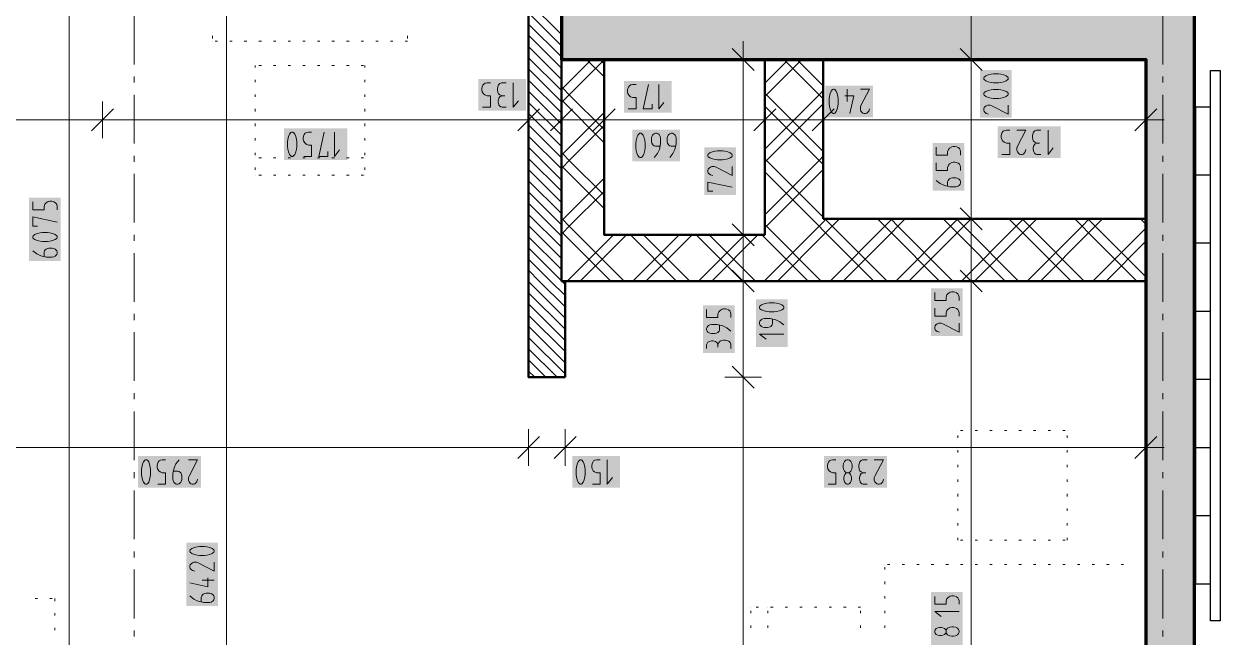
# Model space of a CAD drawing. Header units: millimetres. Extents: x 0 to 594, y 0 to 420.
# Drawn here: x 78.7 to 129.1, y 145.8 to 171.6 of the extents above; entities that cross this region are included whole.
import ezdxf

# ---------------------------------------------------------------- set-up
doc = ezdxf.new("R2010")
doc.units = ezdxf.units.MM
doc.header["$LTSCALE"] = 8
for name, color, linetype in [('PDF_Koty delkove', 7, 'Continuous'), ('PDF_Nabytek', 7, 'Continuous'), ('PDF_Obecne 0.25', 7, 'Continuous'), ('PDF_Osy hlavni', 7, 'Continuous'), ('PDF_Pricky sadrokarton', 7, 'Continuous'), ('PDF_Schody 2D', 7, 'Continuous'), ('PDF_Steny akusticke', 7, 'Continuous'), ('PDF_Steny obvodove nosne', 7, 'Continuous')]:
    doc.layers.add(name, color=color, linetype=linetype)

msp = doc.modelspace()

# ---------------------------------------------------------------- linework, layer by layer
at = {"layer": 'PDF_Koty delkove', "lineweight": 18}
for points in [[(87.275, 139.093), (87.275, 149.435), (87.275, 181.374), (87.275, 182.86), (87.275, 194.494), (87.275, 195.621), (87.275, 217.197), (87.275, 218.684), (87.275, 263.219), (87.275, 265.833), (87.275, 267.217), (87.275, 336.455), (87.275, 340.35)], [(80.658, 131.867), (80.658, 194.135), (80.658, 195.621), (80.658, 210.535), (80.658, 212.021), (80.658, 263.219), (80.658, 267.114)], [(118.628, 131.969), (118.628, 149.753), (118.628, 151.916), (118.628, 154.553), (118.628, 155.806), (118.628, 158.065), (118.628, 159.31), (118.628, 160.823), (118.628, 163.437), (118.628, 170.15), (118.628, 172.2), (118.628, 172.508), (118.628, 174.353), (118.628, 191.265), (118.628, 193.11), (118.628, 193.418), (118.628, 195.468), (118.628, 195.621), (118.628, 210.535)], [(109.028, 170.15), (109.028, 170.919)], [(109.489, 169.689), (108.566, 170.612)], [(119.089, 169.689), (118.167, 170.612)], [(109.796, 170.15), (109.028, 170.15), (108.259, 170.15)], [(109.028, 115.57), (109.028, 136.72), (109.028, 156.774), (109.028, 160.823), (109.028, 162.77), (109.028, 170.15)], [(119.397, 170.15), (118.628, 170.15), (117.859, 170.15)], [(98.058, 168.141), (98.387, 168.141), (98.387, 168.619), (98.25, 168.619), (98.155, 168.654), (98.099, 168.705), (98.045, 168.79), (98.031, 168.858), (98.031, 168.926), (98.045, 168.995), (98.072, 169.063), (98.113, 169.114), (98.168, 169.149), (98.25, 169.166), (98.387, 169.166)], [(99.044, 169.166), (98.853, 169.166), (98.784, 169.131), (98.729, 169.08), (98.702, 168.995), (98.688, 168.926), (98.688, 168.858), (98.702, 168.773), (98.729, 168.705), (98.784, 168.654), (98.88, 168.619)], [(99.345, 169.166), (99.345, 168.141), (99.564, 168.414)], [(104.19, 168.066), (104.518, 168.066), (104.518, 168.544), (104.381, 168.544), (104.286, 168.578), (104.231, 168.63), (104.177, 168.715), (104.163, 168.782), (104.163, 168.851), (104.177, 168.92), (104.204, 168.987), (104.245, 169.039), (104.299, 169.074)], [(104.299, 169.074), (104.381, 169.091), (104.518, 169.091)], [(105.203, 168.27), (105.203, 168.066), (104.82, 168.066), (105.038, 169.091)], [(105.477, 169.091), (105.477, 168.066), (105.695, 168.339)], [(112.948, 167.958), (112.989, 168.06), (113.017, 168.18), (113.031, 168.282), (113.031, 168.487), (113.017, 168.589), (112.989, 168.709), (112.948, 168.812), (112.893, 168.88), (112.866, 168.898), (112.811, 168.898), (112.783, 168.88), (112.729, 168.812), (112.688, 168.709), (112.661, 168.589), (112.647, 168.487)], [(113.413, 168.898), (113.413, 168.385)], [(113.961, 168.898), (114.345, 168.898), (113.988, 168.214), (113.961, 168.145), (113.961, 168.043), (113.988, 167.975), (114.029, 167.924), (114.07, 167.889), (114.125, 167.873), (114.18, 167.873), (114.235, 167.889), (114.276, 167.924), (114.317, 167.975), (114.345, 168.077)], [(119.773, 168.887), (119.568, 168.887), (119.466, 168.873), (119.346, 168.846), (119.244, 168.805), (119.175, 168.751), (119.159, 168.723), (119.159, 168.669)], [(119.159, 168.669), (119.175, 168.641), (119.244, 168.587), (119.346, 168.546), (119.466, 168.518), (119.568, 168.504), (119.773, 168.504), (119.875, 168.518), (119.995, 168.546), (120.098, 168.587), (120.166, 168.641), (120.184, 168.669), (120.184, 168.723), (120.166, 168.751), (120.098, 168.805), (119.995, 168.846), (119.875, 168.873), (119.773, 168.887)], [(82.059, 168.375), (82.059, 167.606), (82.059, 166.838)], [(99.044, 168.141), (98.88, 168.141), (98.825, 168.158), (98.771, 168.193), (98.743, 168.244), (98.715, 168.345), (98.715, 168.414), (98.743, 168.516), (98.798, 168.585), (98.88, 168.619), (98.989, 168.619)], [(99.996, 168.375), (99.996, 167.606), (99.996, 166.838)], [(101.38, 168.375), (101.38, 167.606), (101.38, 166.838)], [(103.173, 168.375), (103.173, 167.606), (103.173, 166.838)], [(109.938, 168.375), (109.938, 167.606), (109.938, 166.838)], [(112.398, 168.375), (112.398, 167.606), (112.398, 166.838)], [(112.647, 168.487), (112.647, 168.282), (112.661, 168.18), (112.688, 168.06), (112.729, 167.958), (112.783, 167.889), (112.811, 167.873), (112.866, 167.873), (112.893, 167.889), (112.948, 167.958)], [(113.304, 168.624), (113.688, 168.624), (113.523, 167.873)], [(120.184, 168.23), (120.184, 167.847), (119.5, 168.203), (119.431, 168.23), (119.329, 168.23), (119.261, 168.203), (119.21, 168.162), (119.175, 168.121), (119.159, 168.066), (119.159, 168.012), (119.175, 167.957), (119.21, 167.916), (119.261, 167.874), (119.363, 167.847)], [(125.979, 168.375), (125.979, 167.606), (125.979, 166.838)], [(82.52, 168.068), (81.597, 167.145)], [(100.457, 168.068), (99.535, 167.145)], [(101.841, 168.068), (100.918, 167.145)], [(103.635, 168.068), (102.712, 167.145)], [(110.4, 168.068), (109.477, 167.145)], [(112.86, 168.068), (111.937, 167.145)], [(126.441, 168.068), (125.518, 167.145)], [(109.938, 167.606), (103.173, 167.606), (101.38, 167.606), (99.996, 167.606), (82.059, 167.606), (69.759, 167.606)], [(125.979, 167.606), (122.541, 167.606), (121.022, 167.606), (119.521, 167.606), (118.477, 167.606), (112.398, 167.606), (109.938, 167.606)], [(125.979, 167.606), (126.748, 167.606)], [(90.507, 166.785), (90.507, 166.854), (90.521, 166.923), (90.548, 166.99), (90.589, 167.042), (90.643, 167.076), (90.725, 167.094), (90.862, 167.094)], [(90.534, 166.069), (90.862, 166.069), (90.862, 166.547), (90.725, 166.547), (90.63, 166.581), (90.575, 166.633), (90.521, 166.718), (90.507, 166.785)], [(91.547, 166.273), (91.547, 166.069), (91.164, 166.069), (91.382, 167.094)], [(91.821, 167.094), (91.821, 166.069), (92.039, 166.342)], [(105.526, 166.493), (105.335, 166.493), (105.279, 166.511), (105.238, 166.545), (105.211, 166.58), (105.184, 166.63), (105.17, 166.698), (105.17, 166.835), (105.184, 166.903), (105.211, 166.955), (105.238, 166.989), (105.279, 167.023), (105.335, 167.041), (105.389, 167.041)], [(105.389, 167.041), (105.444, 167.023), (105.485, 166.989), (105.512, 166.955), (105.54, 166.903), (105.554, 166.835), (105.554, 166.596), (105.499, 166.357), (105.417, 166.186), (105.279, 166.016)], [(106.183, 166.493), (105.992, 166.493), (105.937, 166.511), (105.895, 166.545), (105.868, 166.58), (105.841, 166.63), (105.827, 166.698), (105.827, 166.835), (105.841, 166.903), (105.868, 166.955), (105.895, 166.989), (105.937, 167.023), (105.992, 167.041), (106.046, 167.041), (106.101, 167.023), (106.142, 166.989), (106.169, 166.955), (106.197, 166.903), (106.211, 166.835), (106.211, 166.596), (106.156, 166.357), (106.074, 166.186), (105.937, 166.016)], [(119.92, 166.152), (120.248, 166.152), (120.248, 166.629), (120.111, 166.629), (120.016, 166.664), (119.961, 166.716), (119.906, 166.801), (119.892, 166.868), (119.892, 166.937), (119.906, 167.006), (119.934, 167.073), (119.975, 167.124), (120.029, 167.159), (120.111, 167.177), (120.248, 167.177)], [(120.55, 167.177), (120.933, 167.177), (120.577, 166.493), (120.55, 166.424), (120.55, 166.322), (120.577, 166.254), (120.618, 166.203), (120.659, 166.168), (120.714, 166.152), (120.768, 166.152), (120.823, 166.168), (120.864, 166.203), (120.905, 166.254), (120.933, 166.356)], [(121.562, 167.177), (121.371, 167.177), (121.303, 167.142), (121.248, 167.091), (121.221, 167.006), (121.207, 166.937), (121.207, 166.868), (121.221, 166.783), (121.248, 166.716), (121.303, 166.664), (121.398, 166.629)], [(121.864, 167.177), (121.864, 166.152), (122.082, 166.424)], [(107.952, 166.301), (107.851, 166.287), (107.731, 166.26), (107.628, 166.219), (107.56, 166.165), (107.543, 166.137), (107.543, 166.083), (107.56, 166.055), (107.628, 166.001), (107.731, 165.96), (107.851, 165.932), (107.952, 165.918), (108.157, 165.918), (108.26, 165.932), (108.38, 165.96), (108.482, 166.001), (108.551, 166.055), (108.568, 166.083), (108.568, 166.137), (108.551, 166.165), (108.482, 166.219), (108.38, 166.26), (108.26, 166.287), (108.157, 166.301)], [(108.157, 166.301), (107.952, 166.301)], [(117.157, 166.455), (117.157, 166.126), (117.634, 166.126), (117.634, 166.263), (117.669, 166.359), (117.721, 166.414), (117.806, 166.468), (117.873, 166.482), (117.942, 166.482), (118.011, 166.468), (118.078, 166.441), (118.13, 166.4), (118.164, 166.346), (118.182, 166.263), (118.182, 166.126)], [(121.562, 166.152), (121.398, 166.152), (121.343, 166.168), (121.289, 166.203), (121.261, 166.254), (121.234, 166.356), (121.234, 166.424), (121.261, 166.527), (121.316, 166.596), (121.398, 166.629), (121.507, 166.629)], [(117.157, 165.798), (117.157, 165.469), (117.634, 165.469), (117.634, 165.606), (117.669, 165.702), (117.721, 165.757), (117.806, 165.811), (117.873, 165.825), (117.942, 165.825), (118.011, 165.811), (118.078, 165.784), (118.13, 165.743), (118.164, 165.689), (118.182, 165.606), (118.182, 165.469)], [(108.568, 165.644), (108.568, 165.261), (107.885, 165.617), (107.816, 165.644), (107.713, 165.644), (107.646, 165.617), (107.594, 165.576), (107.56, 165.535), (107.543, 165.48), (107.543, 165.426), (107.56, 165.371), (107.594, 165.33), (107.646, 165.289), (107.747, 165.261)], [(107.747, 164.604), (107.543, 164.604), (107.543, 164.987), (108.568, 164.769)], [(117.498, 164.839), (117.327, 164.921), (117.157, 165.059)], [(117.634, 164.812), (117.634, 165.004), (117.652, 165.059), (117.686, 165.1), (117.721, 165.127), (117.771, 165.154), (117.84, 165.168), (117.976, 165.168), (118.044, 165.154), (118.096, 165.127), (118.13, 165.1), (118.164, 165.059), (118.182, 165.004), (118.182, 164.949), (118.164, 164.894), (118.13, 164.853), (118.096, 164.826), (118.044, 164.798), (117.976, 164.784), (117.737, 164.784), (117.498, 164.839)], [(79.12, 164.151), (79.12, 163.823), (79.598, 163.823), (79.598, 163.96), (79.633, 164.055), (79.684, 164.11), (79.769, 164.165), (79.837, 164.179), (79.905, 164.179), (79.974, 164.165), (80.042, 164.137), (80.093, 164.096), (80.128, 164.042), (80.145, 163.96), (80.145, 163.823)], [(119.089, 162.975), (118.167, 163.898)], [(79.324, 163.138), (79.12, 163.138), (79.12, 163.521), (80.145, 163.303)], [(109.489, 162.309), (108.566, 163.232)], [(119.397, 163.437), (118.628, 163.437), (117.859, 163.437)], [(79.137, 162.728), (79.12, 162.7), (79.12, 162.646), (79.137, 162.618), (79.205, 162.564), (79.308, 162.523), (79.428, 162.495), (79.529, 162.481), (79.734, 162.481), (79.837, 162.495), (79.957, 162.523), (80.059, 162.564), (80.128, 162.618), (80.145, 162.646), (80.145, 162.7), (80.128, 162.728), (80.059, 162.782), (79.957, 162.823), (79.837, 162.85), (79.734, 162.864)], [(79.734, 162.864), (79.529, 162.864), (79.428, 162.85), (79.308, 162.823), (79.205, 162.782), (79.137, 162.728)], [(109.796, 162.77), (109.028, 162.77), (108.259, 162.77)], [(79.598, 161.852), (79.598, 162.043), (79.615, 162.098), (79.649, 162.139), (79.684, 162.166), (79.734, 162.193), (79.803, 162.207), (79.939, 162.207), (80.008, 162.193), (80.059, 162.166), (80.093, 162.139), (80.128, 162.098), (80.145, 162.043), (80.145, 161.989), (80.128, 161.934), (80.093, 161.893), (80.059, 161.866), (80.008, 161.838), (79.939, 161.824), (79.7, 161.824), (79.462, 161.879), (79.29, 161.961), (79.12, 162.098)], [(109.489, 160.362), (108.566, 161.284)], [(119.089, 160.362), (118.167, 161.284)], [(109.796, 160.823), (109.028, 160.823), (108.259, 160.823)], [(119.397, 160.823), (118.628, 160.823), (117.859, 160.823)], [(117.091, 160.335), (117.091, 160.006), (117.568, 160.006), (117.568, 160.143), (117.603, 160.239), (117.654, 160.294), (117.739, 160.348), (117.807, 160.362), (117.876, 160.362), (117.944, 160.348), (118.012, 160.321), (118.063, 160.28), (118.098, 160.226), (118.116, 160.143), (118.116, 160.006)], [(107.49, 159.62), (107.49, 159.292), (107.968, 159.292), (107.968, 159.429), (108.003, 159.524), (108.054, 159.579), (108.139, 159.634), (108.207, 159.648), (108.275, 159.648), (108.344, 159.634), (108.412, 159.606), (108.463, 159.565), (108.498, 159.511), (108.515, 159.429), (108.515, 159.292)], [(117.091, 159.678), (117.091, 159.349), (117.568, 159.349), (117.568, 159.486), (117.603, 159.582), (117.654, 159.637), (117.739, 159.691), (117.807, 159.705), (117.876, 159.705), (117.944, 159.691), (118.012, 159.664), (118.063, 159.623), (118.098, 159.569), (118.116, 159.486), (118.116, 159.349)], [(110.743, 158.973), (110.572, 159.11), (110.401, 159.192), (110.162, 159.247), (109.922, 159.247), (109.854, 159.233), (109.803, 159.206), (109.769, 159.178), (109.734, 159.137), (109.718, 159.082), (109.718, 159.028), (109.734, 158.973), (109.769, 158.932)], [(109.769, 158.932), (109.803, 158.905), (109.854, 158.877), (109.922, 158.863), (110.059, 158.863), (110.127, 158.877), (110.196, 158.905), (110.247, 158.973), (110.264, 159.028), (110.264, 159.22)], [(108.515, 158.717), (108.344, 158.854), (108.173, 158.936), (107.934, 158.99), (107.694, 158.99), (107.626, 158.977), (107.575, 158.949), (107.541, 158.922), (107.506, 158.881), (107.49, 158.826), (107.49, 158.772), (107.506, 158.717), (107.541, 158.676), (107.575, 158.649), (107.626, 158.621), (107.694, 158.607), (107.831, 158.607), (107.899, 158.621), (107.968, 158.649), (108.019, 158.717), (108.036, 158.772), (108.036, 158.963)], [(118.116, 159.048), (118.116, 158.664), (117.432, 159.021), (117.363, 159.048), (117.261, 159.048), (117.193, 159.021), (117.142, 158.98), (117.107, 158.939), (117.091, 158.884), (117.091, 158.829), (117.107, 158.774), (117.142, 158.733)], [(117.142, 158.733), (117.193, 158.692), (117.295, 158.664)], [(107.49, 157.978), (107.49, 158.142), (107.506, 158.197), (107.541, 158.251), (107.593, 158.279), (107.694, 158.306), (107.763, 158.306), (107.865, 158.279), (107.934, 158.224), (107.968, 158.142), (107.968, 158.033)], [(108.515, 157.978), (108.515, 158.169), (108.48, 158.237), (108.429, 158.292), (108.344, 158.319), (108.275, 158.333), (108.207, 158.333), (108.121, 158.319), (108.054, 158.292), (108.003, 158.237), (107.968, 158.142)], [(110.743, 158.59), (109.718, 158.59), (109.991, 158.371)], [(109.489, 156.313), (108.566, 157.235)], [(109.796, 156.774), (109.028, 156.774), (108.259, 156.774)], [(100.457, 154.273), (99.535, 153.35)], [(99.996, 154.58), (99.996, 153.811), (99.996, 153.043)], [(101.995, 154.273), (101.072, 153.35)], [(101.533, 154.58), (101.533, 153.811), (101.533, 153.043)], [(126.441, 154.273), (125.518, 153.35)], [(125.979, 154.58), (125.979, 153.811), (125.979, 153.043)], [(68.99, 153.811), (69.759, 153.811), (99.996, 153.811), (101.533, 153.811), (115.214, 153.811), (125.979, 153.811), (126.748, 153.811)], [(84.083, 152.683), (84.083, 152.888), (84.069, 152.99), (84.042, 153.11), (84, 153.213), (83.946, 153.281), (83.918, 153.299), (83.864, 153.299), (83.836, 153.281), (83.782, 153.213), (83.741, 153.11), (83.714, 152.99), (83.7, 152.888)], [(84.384, 152.274), (84.712, 152.274), (84.712, 152.752), (84.575, 152.752), (84.48, 152.786), (84.425, 152.838), (84.371, 152.923), (84.357, 152.99), (84.357, 153.059), (84.371, 153.128), (84.398, 153.195), (84.439, 153.247), (84.493, 153.281), (84.575, 153.299), (84.712, 153.299)], [(85.287, 153.299), (85.15, 153.128), (85.068, 152.957), (85.014, 152.718), (85.014, 152.478), (85.028, 152.41), (85.055, 152.359), (85.082, 152.325), (85.123, 152.29), (85.178, 152.274), (85.232, 152.274), (85.287, 152.29), (85.329, 152.325), (85.356, 152.359), (85.384, 152.41), (85.397, 152.478), (85.397, 152.615), (85.384, 152.683), (85.356, 152.752), (85.287, 152.803), (85.232, 152.82), (85.041, 152.82)], [(85.671, 153.299), (86.055, 153.299), (85.698, 152.615), (85.671, 152.547), (85.671, 152.444), (85.698, 152.376), (85.739, 152.325), (85.78, 152.29), (85.835, 152.274), (85.889, 152.274), (85.944, 152.29)], [(102.679, 152.274), (103.007, 152.274), (103.007, 152.752), (102.87, 152.752), (102.775, 152.786), (102.72, 152.838), (102.665, 152.923), (102.651, 152.99), (102.651, 153.059), (102.665, 153.128), (102.693, 153.195), (102.734, 153.247), (102.788, 153.281), (102.87, 153.299), (103.007, 153.299)], [(103.308, 153.299), (103.308, 152.274), (103.527, 152.547)], [(112.606, 152.274), (112.935, 152.274), (112.935, 152.752), (112.797, 152.752), (112.702, 152.786), (112.647, 152.838), (112.593, 152.923), (112.579, 152.99), (112.579, 153.059), (112.593, 153.128), (112.62, 153.195), (112.661, 153.247), (112.715, 153.281), (112.797, 153.299), (112.935, 153.299)], [(113.29, 152.82), (113.345, 152.769), (113.372, 152.752), (113.482, 152.752), (113.509, 152.769), (113.565, 152.82), (113.606, 152.905), (113.62, 152.99), (113.62, 153.059), (113.606, 153.144), (113.565, 153.23), (113.509, 153.281), (113.454, 153.299), (113.4, 153.299), (113.345, 153.281), (113.29, 153.23), (113.25, 153.144), (113.236, 153.059)], [(114.249, 153.299), (114.057, 153.299), (113.989, 153.264), (113.934, 153.213), (113.907, 153.128), (113.893, 153.059), (113.893, 152.99), (113.907, 152.905), (113.934, 152.838), (113.989, 152.786), (114.084, 152.752)], [(114.55, 153.299), (114.934, 153.299), (114.577, 152.615), (114.55, 152.547), (114.55, 152.444), (114.577, 152.376), (114.618, 152.325), (114.659, 152.29), (114.714, 152.274), (114.769, 152.274), (114.824, 152.29), (114.865, 152.325), (114.906, 152.376), (114.934, 152.478)], [(83.7, 152.888), (83.7, 152.683), (83.714, 152.581), (83.741, 152.461), (83.782, 152.359), (83.836, 152.29), (83.864, 152.274), (83.918, 152.274), (83.946, 152.29), (84, 152.359), (84.042, 152.461), (84.069, 152.581), (84.083, 152.683)], [(113.236, 153.059), (113.236, 152.99), (113.25, 152.905), (113.29, 152.82)], [(113.482, 152.752), (113.509, 152.734), (113.551, 152.683), (113.578, 152.615), (113.592, 152.547), (113.592, 152.478), (113.578, 152.41), (113.551, 152.342), (113.496, 152.29), (113.454, 152.274), (113.4, 152.274), (113.359, 152.29), (113.304, 152.342), (113.277, 152.41), (113.263, 152.478), (113.263, 152.547), (113.277, 152.615), (113.304, 152.683), (113.345, 152.734), (113.372, 152.752)], [(114.249, 152.274), (114.084, 152.274), (114.029, 152.29), (113.975, 152.325), (113.947, 152.376), (113.92, 152.478), (113.92, 152.547), (113.947, 152.649), (114.002, 152.718), (114.084, 152.752), (114.194, 152.752)], [(85.944, 152.29), (85.986, 152.325), (86.027, 152.376), (86.055, 152.478)], [(86.762, 148.609), (86.079, 148.965), (86.01, 148.992), (85.907, 148.992), (85.84, 148.965), (85.788, 148.924), (85.754, 148.883), (85.737, 148.828), (85.737, 148.774), (85.754, 148.719), (85.788, 148.678), (85.84, 148.637), (85.941, 148.609)], [(86.762, 148.992), (86.762, 148.609)], [(86.489, 148.335), (86.489, 147.952), (85.737, 148.117)], [(86.762, 148.226), (86.25, 148.226)], [(86.215, 147.322), (86.215, 147.514), (86.232, 147.569), (86.266, 147.61), (86.301, 147.637), (86.351, 147.664), (86.42, 147.678), (86.556, 147.678), (86.625, 147.664), (86.676, 147.637), (86.71, 147.61), (86.745, 147.569), (86.762, 147.514), (86.762, 147.46), (86.745, 147.405), (86.71, 147.364), (86.676, 147.336), (86.625, 147.309), (86.556, 147.295), (86.317, 147.295), (86.079, 147.35), (85.907, 147.432), (85.737, 147.569)], [(117.091, 147.547), (117.091, 147.218), (117.568, 147.218), (117.568, 147.355), (117.603, 147.45), (117.654, 147.505), (117.739, 147.56), (117.807, 147.574), (117.876, 147.574), (117.944, 147.56), (118.012, 147.533), (118.063, 147.492), (118.098, 147.437), (118.116, 147.355), (118.116, 147.218)], [(118.116, 146.917), (117.091, 146.917), (117.363, 146.698)], [(117.568, 146.013), (117.551, 145.986), (117.5, 145.945), (117.432, 145.918), (117.363, 145.904), (117.295, 145.904), (117.227, 145.918), (117.158, 145.945), (117.107, 146), (117.091, 146.041), (117.091, 146.095), (117.107, 146.136), (117.158, 146.191), (117.227, 146.218), (117.295, 146.232), (117.363, 146.232), (117.432, 146.218), (117.5, 146.191), (117.551, 146.15), (117.568, 146.123)], [(117.876, 146.26), (117.807, 146.26), (117.722, 146.246), (117.637, 146.205), (117.586, 146.15), (117.568, 146.123), (117.568, 146.013), (117.586, 145.986), (117.637, 145.931), (117.722, 145.89), (117.807, 145.876), (117.876, 145.876), (117.961, 145.89), (118.047, 145.931), (118.098, 145.986), (118.116, 146.041), (118.116, 146.095)], [(118.116, 146.095), (118.098, 146.15), (118.047, 146.205), (117.961, 146.246), (117.876, 146.26)]]:
    msp.add_lwpolyline(points, dxfattribs=at)
for points in [[(119.773, 169.544), (119.568, 169.544), (119.466, 169.53), (119.346, 169.503), (119.244, 169.462), (119.175, 169.408), (119.159, 169.38), (119.159, 169.326), (119.175, 169.298), (119.244, 169.244), (119.346, 169.203), (119.466, 169.175), (119.568, 169.161), (119.773, 169.161), (119.875, 169.175), (119.995, 169.203), (120.098, 169.244), (120.166, 169.298), (120.184, 169.326), (120.184, 169.38), (120.166, 169.408), (120.098, 169.462), (119.995, 169.503), (119.875, 169.53)], [(89.85, 166.683), (89.85, 166.478), (89.864, 166.376), (89.891, 166.256), (89.932, 166.154), (89.986, 166.085), (90.014, 166.069), (90.068, 166.069), (90.096, 166.085), (90.15, 166.154), (90.191, 166.256), (90.219, 166.376), (90.233, 166.478), (90.233, 166.683), (90.219, 166.785), (90.191, 166.905), (90.15, 167.008), (90.096, 167.076), (90.068, 167.094), (90.014, 167.094), (89.986, 167.076), (89.932, 167.008), (89.891, 166.905), (89.864, 166.785)], [(104.513, 166.63), (104.513, 166.425), (104.527, 166.323), (104.554, 166.203), (104.595, 166.101), (104.65, 166.032), (104.677, 166.016), (104.732, 166.016), (104.76, 166.032), (104.814, 166.101), (104.855, 166.203), (104.883, 166.323), (104.897, 166.425), (104.897, 166.63), (104.883, 166.732), (104.855, 166.852), (104.814, 166.955), (104.76, 167.023), (104.732, 167.041), (104.677, 167.041), (104.65, 167.023), (104.595, 166.955), (104.554, 166.852), (104.527, 166.732)], [(110.332, 159.904), (110.127, 159.904), (110.025, 159.89), (109.906, 159.863), (109.803, 159.822), (109.734, 159.767), (109.718, 159.739), (109.718, 159.685), (109.734, 159.657), (109.803, 159.603), (109.906, 159.562), (110.025, 159.534), (110.127, 159.52), (110.332, 159.52), (110.434, 159.534), (110.554, 159.562), (110.657, 159.603), (110.726, 159.657), (110.743, 159.685), (110.743, 159.739), (110.726, 159.767), (110.657, 159.822), (110.554, 159.863), (110.434, 159.89)], [(101.994, 152.888), (101.994, 152.683), (102.008, 152.581), (102.035, 152.461), (102.076, 152.359), (102.131, 152.29), (102.159, 152.274), (102.213, 152.274), (102.241, 152.29), (102.295, 152.359), (102.336, 152.461), (102.364, 152.581), (102.378, 152.683), (102.378, 152.888), (102.364, 152.99), (102.336, 153.11), (102.295, 153.213), (102.241, 153.281), (102.213, 153.299), (102.159, 153.299), (102.131, 153.281), (102.076, 153.213), (102.035, 153.11), (102.008, 152.99)], [(86.351, 149.649), (86.146, 149.649), (86.045, 149.635), (85.925, 149.608), (85.822, 149.567), (85.754, 149.513), (85.737, 149.485), (85.737, 149.431), (85.754, 149.403), (85.822, 149.349), (85.925, 149.308), (86.045, 149.28), (86.146, 149.266), (86.351, 149.266), (86.454, 149.28), (86.574, 149.308), (86.676, 149.349), (86.745, 149.403), (86.762, 149.431), (86.762, 149.485), (86.745, 149.513), (86.676, 149.567), (86.574, 149.608), (86.454, 149.635)]]:
    msp.add_lwpolyline(points, close=True, dxfattribs=at)
at = {"layer": 'PDF_Koty delkove', "color": 7, "lineweight": 18, "true_color": 0xffffff, "transparency": 33554559}
for points in [[(99.883, 169.32), (97.878, 169.32), (99.883, 167.988), (97.878, 167.988)], [(106.014, 169.245), (104.009, 169.245), (106.014, 167.912), (104.009, 167.912)], [(120.338, 167.693), (120.338, 169.698), (119.005, 167.693), (119.005, 169.698)], [(114.498, 169.051), (112.494, 169.051), (114.498, 167.719), (112.494, 167.719)], [(92.358, 167.248), (89.696, 167.248), (92.358, 165.915), (89.696, 165.915)], [(106.365, 167.195), (104.36, 167.195), (106.365, 165.862), (104.36, 165.862)], [(122.401, 167.33), (119.739, 167.33), (122.401, 165.998), (119.739, 165.998)], [(108.722, 164.45), (108.722, 166.455), (107.389, 164.45), (107.389, 166.455)], [(118.336, 164.631), (118.336, 166.635), (117.003, 164.631), (117.003, 166.635)], [(80.299, 161.67), (80.299, 164.332), (78.966, 161.67), (78.966, 164.332)], [(118.269, 158.511), (118.269, 160.515), (116.937, 158.511), (116.937, 160.515)], [(108.669, 157.796), (108.669, 159.801), (107.336, 157.796), (107.336, 159.801)], [(110.897, 158.052), (110.897, 160.057), (109.564, 158.052), (109.564, 160.057)], [(86.208, 153.453), (83.546, 153.453), (86.208, 152.12), (83.546, 152.12)], [(103.846, 153.453), (101.841, 153.453), (103.846, 152.12), (101.841, 152.12)], [(115.087, 153.453), (112.425, 153.453), (115.087, 152.12), (112.425, 152.12)], [(86.916, 147.141), (86.916, 149.803), (85.583, 147.141), (85.583, 149.803)], [(118.269, 145.065), (118.269, 147.727), (116.937, 145.065), (116.937, 147.727)]]:
    msp.add_solid(points, dxfattribs=at)
at = {"layer": 'PDF_Nabytek', "lineweight": 13}
for points in [[(86.692, 171.139), (86.692, 171.036)], [(86.692, 170.923), (86.692, 170.923)], [(86.692, 170.923), (86.692, 170.923)], [(86.899, 170.923), (86.797, 170.923)], [(87.514, 170.923), (87.412, 170.923)], [(88.129, 170.923), (88.027, 170.923)], [(88.744, 170.923), (88.642, 170.923)], [(89.359, 170.923), (89.257, 170.923)], [(89.974, 170.923), (89.872, 170.923)], [(90.589, 170.923), (90.487, 170.923)], [(91.204, 170.923), (91.102, 170.923)], [(91.819, 170.923), (91.717, 170.923)], [(92.434, 170.923), (92.332, 170.923)], [(93.049, 170.923), (92.947, 170.923)], [(93.664, 170.923), (93.562, 170.923)], [(94.279, 170.923), (94.177, 170.923)], [(94.892, 170.923), (94.792, 170.923)], [(94.892, 171.139), (94.892, 171.036)], [(94.892, 170.923), (94.892, 170.923)], [(88.486, 169.898), (88.486, 169.806)], [(88.486, 169.898), (88.486, 169.898)], [(88.744, 169.898), (88.642, 169.898)], [(89.359, 169.898), (89.257, 169.898)], [(89.974, 169.898), (89.872, 169.898)], [(90.589, 169.898), (90.487, 169.898)], [(91.204, 169.898), (91.102, 169.898)], [(91.819, 169.898), (91.717, 169.898)], [(92.434, 169.898), (92.332, 169.898)], [(93.049, 169.898), (92.947, 169.898)], [(93.098, 169.898), (93.098, 169.806)], [(93.098, 169.898), (93.098, 169.898)], [(93.098, 169.898), (93.098, 169.898)], [(88.486, 169.294), (88.486, 169.191)], [(93.098, 169.294), (93.098, 169.191)], [(88.486, 168.679), (88.486, 168.576)], [(93.098, 168.679), (93.098, 168.576)], [(88.486, 168.064), (88.486, 167.961)], [(93.098, 168.064), (93.098, 167.961)], [(88.486, 167.449), (88.486, 167.346)], [(93.098, 167.449), (93.098, 167.346)], [(88.486, 166.834), (88.486, 166.731)], [(93.098, 166.834), (93.098, 166.731)], [(88.486, 166.219), (88.486, 166.116)], [(93.098, 166.219), (93.098, 166.116)], [(88.486, 166.003), (88.486, 166.003)], [(88.744, 166.003), (88.642, 166.003)], [(89.359, 166.003), (89.257, 166.003)], [(89.974, 166.003), (89.872, 166.003)], [(90.589, 166.003), (90.487, 166.003)], [(91.204, 166.003), (91.102, 166.003)], [(91.819, 166.003), (91.717, 166.003)], [(92.434, 166.003), (92.332, 166.003)], [(93.049, 166.003), (92.947, 166.003)], [(93.098, 166.003), (93.098, 166.003)], [(88.486, 165.604), (88.486, 165.501)], [(88.486, 165.285), (88.486, 165.285)], [(88.486, 165.285), (88.486, 165.285)], [(88.744, 165.285), (88.642, 165.285)], [(89.359, 165.285), (89.257, 165.285)], [(89.974, 165.285), (89.872, 165.285)], [(90.589, 165.285), (90.487, 165.285)], [(91.204, 165.285), (91.102, 165.285)], [(91.819, 165.285), (91.717, 165.285)], [(92.434, 165.285), (92.332, 165.285)], [(93.049, 165.285), (92.947, 165.285)], [(93.098, 165.604), (93.098, 165.501)], [(93.098, 165.285), (93.098, 165.285)], [(93.098, 165.285), (93.098, 165.285)], [(118.061, 154.528), (118.061, 154.528)], [(118.061, 154.528), (118.061, 154.528)], [(118.061, 154.218), (118.061, 154.32)], [(118.281, 154.528), (118.179, 154.528)], [(118.896, 154.528), (118.794, 154.528)], [(119.511, 154.528), (119.409, 154.528)], [(120.126, 154.528), (120.024, 154.528)], [(120.741, 154.528), (120.639, 154.528)], [(121.356, 154.528), (121.254, 154.528)], [(121.971, 154.528), (121.869, 154.528)], [(122.586, 154.528), (122.484, 154.528)], [(122.673, 154.528), (122.673, 154.528)], [(122.673, 154.528), (122.673, 154.528)], [(122.673, 154.218), (122.673, 154.32)], [(118.061, 153.81), (118.061, 153.81)], [(118.061, 153.603), (118.061, 153.705)], [(118.281, 153.81), (118.179, 153.81)], [(118.896, 153.81), (118.794, 153.81)], [(119.511, 153.81), (119.409, 153.81)], [(120.126, 153.81), (120.024, 153.81)], [(120.741, 153.81), (120.639, 153.81)], [(121.356, 153.81), (121.254, 153.81)], [(121.971, 153.81), (121.869, 153.81)], [(122.586, 153.81), (122.484, 153.81)], [(122.673, 153.81), (122.673, 153.81)], [(122.673, 153.603), (122.673, 153.705)], [(118.061, 152.988), (118.061, 153.09)], [(122.673, 152.988), (122.673, 153.09)], [(118.061, 152.373), (118.061, 152.475)], [(122.673, 152.373), (122.673, 152.475)], [(118.061, 151.758), (118.061, 151.86)], [(122.673, 151.758), (122.673, 151.86)], [(118.061, 151.143), (118.061, 151.245)], [(122.673, 151.143), (122.673, 151.245)], [(118.061, 150.528), (118.061, 150.63)], [(122.673, 150.528), (122.673, 150.63)], [(118.061, 149.915), (118.061, 150.015)], [(118.061, 149.915), (118.061, 149.915)], [(118.061, 149.915), (118.061, 149.915)], [(118.281, 149.915), (118.179, 149.915)], [(118.896, 149.915), (118.794, 149.915)], [(119.511, 149.915), (119.409, 149.915)], [(120.126, 149.915), (120.024, 149.915)], [(120.741, 149.915), (120.639, 149.915)], [(121.356, 149.915), (121.254, 149.915)], [(121.971, 149.915), (121.869, 149.915)], [(122.586, 149.915), (122.484, 149.915)], [(122.673, 149.915), (122.673, 150.015)], [(122.673, 149.915), (122.673, 149.915)], [(122.673, 149.915), (122.673, 149.915)], [(114.99, 148.89), (114.99, 148.89)], [(114.99, 148.89), (114.99, 148.89)], [(114.99, 148.683), (114.99, 148.785)], [(115.206, 148.89), (115.104, 148.89)], [(115.821, 148.89), (115.719, 148.89)], [(116.436, 148.89), (116.334, 148.89)], [(117.051, 148.89), (116.949, 148.89)], [(117.666, 148.89), (117.564, 148.89)], [(118.281, 148.89), (118.179, 148.89)], [(118.896, 148.89), (118.794, 148.89)], [(119.511, 148.89), (119.409, 148.89)], [(120.126, 148.89), (120.024, 148.89)], [(120.741, 148.89), (120.639, 148.89)], [(121.356, 148.89), (121.254, 148.89)], [(121.971, 148.89), (121.869, 148.89)], [(122.586, 148.89), (122.484, 148.89)], [(123.201, 148.89), (123.099, 148.89)], [(123.816, 148.89), (123.714, 148.89)], [(124.431, 148.89), (124.329, 148.89)], [(125.046, 148.89), (124.944, 148.89)], [(114.99, 148.068), (114.99, 148.17)], [(114.99, 147.453), (114.99, 147.555)], [(79.22, 147.453), (79.322, 147.453)], [(79.835, 147.453), (79.937, 147.453)], [(80.05, 147.453), (80.05, 147.353)], [(80.05, 147.453), (80.05, 147.453)], [(109.353, 147.097), (109.353, 147.097)], [(109.353, 147.097), (109.353, 147.097)], [(109.671, 147.097), (109.569, 147.097)], [(110.07, 147.097), (110.07, 147.097)], [(110.286, 147.097), (110.184, 147.097)], [(110.901, 147.097), (110.799, 147.097)], [(111.516, 147.097), (111.414, 147.097)], [(112.131, 147.097), (112.029, 147.097)], [(112.746, 147.097), (112.644, 147.097)], [(113.361, 147.097), (113.259, 147.097)], [(113.965, 147.097), (113.874, 147.097)], [(113.965, 147.097), (113.965, 147.097)], [(80.05, 146.84), (80.05, 146.738)], [(109.353, 146.838), (109.353, 146.94)], [(110.07, 146.838), (110.07, 146.94)], [(113.965, 146.838), (113.965, 146.94)], [(114.99, 146.838), (114.99, 146.94)], [(80.05, 146.225), (80.05, 146.123)], [(109.353, 146.223), (109.353, 146.325)], [(110.07, 146.223), (110.07, 146.325)], [(113.965, 146.223), (113.965, 146.325)], [(114.99, 146.223), (114.99, 146.325)]]:
    msp.add_lwpolyline(points, dxfattribs=at)
at = {"layer": 'PDF_Obecne 0.25', "lineweight": 25}
msp.add_lwpolyline([(101.38, 160.823), (101.38, 160.823)], dxfattribs=at)
at = {"layer": 'PDF_Osy hlavni', "lineweight": 18}
for points in [[(83.391, 171.993), (83.391, 169.943), (83.391, 171.993)], [(126.697, 169.943), (126.697, 171.993)], [(83.391, 169.174), (83.391, 169.43), (83.391, 169.174)], [(126.697, 169.174), (126.697, 169.43)], [(83.391, 168.662), (83.391, 166.612), (83.391, 168.662)], [(126.697, 166.612), (126.697, 168.662)], [(83.391, 166.099), (83.391, 165.843), (83.391, 166.099)], [(126.697, 165.843), (126.697, 166.099)], [(83.391, 165.33), (83.391, 163.28), (83.391, 165.33)], [(126.697, 163.28), (126.697, 165.33)], [(83.391, 162.768), (83.391, 162.512), (83.391, 162.768)], [(126.697, 162.512), (126.697, 162.768)], [(83.391, 161.999), (83.391, 159.949), (83.391, 161.999)], [(126.697, 159.949), (126.697, 161.999)], [(83.391, 159.437), (83.391, 159.181), (83.391, 159.437)], [(126.697, 159.181), (126.697, 159.437)], [(83.391, 156.618), (83.391, 158.668), (83.391, 156.618)], [(126.697, 156.618), (126.697, 158.668)], [(83.391, 156.106), (83.391, 155.849), (83.391, 156.106)], [(126.697, 155.849), (126.697, 156.106)], [(83.391, 153.287), (83.391, 155.337), (83.391, 153.287)], [(126.697, 153.287), (126.697, 155.337)], [(83.391, 152.774), (83.391, 152.518), (83.391, 152.774)], [(126.697, 152.518), (126.697, 152.774)], [(83.391, 152.006), (83.391, 149.956), (83.391, 152.006)], [(126.697, 149.956), (126.697, 152.006)], [(83.391, 149.443), (83.391, 149.187), (83.391, 149.443)], [(126.697, 149.187), (126.697, 149.443)], [(83.391, 148.674), (83.391, 146.624), (83.391, 148.674)], [(126.697, 146.624), (126.697, 148.674)], [(83.391, 146.112), (83.391, 145.856), (83.391, 146.112)], [(126.697, 145.856), (126.697, 146.112)]]:
    msp.add_lwpolyline(points, dxfattribs=at)
at = {"layer": 'PDF_Pricky sadrokarton', "lineweight": 50}
msp.add_lwpolyline([(101.533, 156.774), (101.533, 160.823), (101.38, 160.823), (101.38, 181.374), (99.996, 181.374), (99.996, 160.823), (99.996, 156.774)], close=True, dxfattribs=at)
at = {"layer": 'PDF_Pricky sadrokarton', "lineweight": 9}
for points in [[(101.38, 171.196), (99.996, 172.579)], [(101.38, 170.725), (99.996, 172.108)], [(101.38, 170.253), (99.996, 171.637)], [(101.38, 169.782), (99.996, 171.166)], [(101.38, 169.311), (99.996, 170.695)], [(101.38, 168.84), (99.996, 170.224)], [(101.38, 168.369), (99.996, 169.753)], [(101.38, 167.898), (99.996, 169.282)], [(101.38, 167.427), (99.996, 168.811)], [(101.38, 166.956), (99.996, 168.339)], [(101.38, 166.485), (99.996, 167.868)], [(101.38, 166.014), (99.996, 167.397)], [(101.38, 165.542), (99.996, 166.926)], [(101.38, 165.071), (99.996, 166.455)], [(101.38, 164.6), (99.996, 165.984)], [(101.38, 164.129), (99.996, 165.513)], [(101.38, 163.658), (99.996, 165.042)], [(101.38, 163.187), (99.996, 164.571)], [(101.38, 162.716), (99.996, 164.1)], [(101.38, 162.245), (99.996, 163.628)], [(101.38, 161.774), (99.996, 163.157)], [(101.38, 161.302), (99.996, 162.686)], [(101.38, 160.831), (99.996, 162.215)], [(101.533, 160.207), (100.917, 160.823), (99.996, 161.744)], [(100.446, 160.823), (99.996, 161.273)], [(101.533, 159.264), (99.996, 160.802)], [(101.533, 159.735), (100.446, 160.823)], [(101.533, 160.678), (101.388, 160.823)], [(101.533, 158.793), (99.996, 160.331)], [(101.533, 158.322), (99.996, 159.86)], [(101.533, 157.851), (99.996, 159.388)], [(101.533, 157.38), (99.996, 158.917)], [(101.533, 156.909), (99.996, 158.446)], [(101.197, 156.774), (99.996, 157.975)], [(100.726, 156.774), (99.996, 157.504)], [(100.255, 156.774), (99.996, 157.033)]]:
    msp.add_lwpolyline(points, dxfattribs=at)
at = {"layer": 'PDF_Schody 2D', "lineweight": 25}
msp.add_lwpolyline([(129.106, 146.524), (128.696, 146.524), (128.696, 169.689), (129.106, 169.689)], close=True, dxfattribs=at)
for points in [[(128.696, 148.062), (128.081, 148.062), (128.081, 168.152), (128.696, 168.152)], [(128.696, 165.282), (128.081, 165.282)], [(128.696, 162.412), (128.081, 162.412)], [(128.696, 159.542), (128.081, 159.542)], [(128.696, 156.672), (128.081, 156.672)], [(128.696, 153.802), (128.081, 153.802)], [(128.696, 150.932), (128.081, 150.932)]]:
    msp.add_lwpolyline(points, dxfattribs=at)
at = {"layer": 'PDF_Steny akusticke', "lineweight": 9}
for points in [[(101.38, 168.89), (101.431, 168.941), (102.64, 170.15)], [(103.173, 170.13), (101.708, 168.664), (101.431, 168.941), (101.38, 168.992)], [(103.173, 169.412), (102.435, 170.15)], [(103.173, 169.966), (102.989, 170.15)], [(109.938, 169.146), (110.943, 170.15)], [(109.938, 168.592), (110.01, 168.664), (111.496, 170.15)], [(112.398, 168.49), (112.224, 168.664), (110.738, 170.15)], [(112.398, 169.043), (111.291, 170.15)], [(109.938, 166.378), (112.224, 168.664), (112.398, 168.838)], [(112.398, 166.276), (110.01, 168.664), (109.938, 168.736)], [(101.38, 168.336), (101.431, 168.387), (101.38, 168.439)], [(101.431, 168.387), (101.708, 168.664)], [(103.173, 166.645), (101.431, 168.387)], [(103.173, 167.198), (101.708, 168.664)], [(109.938, 165.825), (110.01, 165.897), (112.398, 168.285)], [(101.38, 166.122), (101.431, 166.173), (103.173, 167.916)], [(112.398, 165.722), (112.224, 165.897), (109.938, 168.182)], [(103.173, 167.362), (101.708, 165.897), (101.431, 166.173), (101.38, 166.225)], [(101.431, 165.62), (101.708, 165.897)], [(103.173, 164.431), (101.708, 165.897)], [(109.938, 163.611), (112.224, 165.897), (112.398, 166.071)], [(112.398, 163.508), (110.01, 165.897), (109.938, 165.968)], [(101.38, 165.569), (101.431, 165.62), (101.38, 165.671)], [(103.173, 163.877), (101.431, 165.62)], [(109.918, 160.823), (109.938, 160.843), (112.224, 163.129), (109.938, 165.415)], [(109.938, 163.057), (110.01, 163.129), (112.398, 165.517)], [(101.38, 163.355), (101.431, 163.406), (103.173, 165.148)], [(103.173, 164.595), (101.708, 163.129), (101.431, 163.406), (101.38, 163.457)], [(112.316, 160.823), (110.01, 163.129), (109.938, 163.201)], [(112.398, 162.955), (112.224, 163.129), (112.398, 163.303)], [(112.398, 163.303), (112.501, 163.406)], [(115.084, 160.823), (112.778, 163.129), (112.501, 163.406), (112.47, 163.437)], [(112.501, 163.406), (112.532, 163.437)], [(112.778, 163.129), (113.085, 163.437)], [(117.298, 160.823), (115.268, 162.852), (114.992, 163.129), (114.684, 163.437)], [(114.992, 163.129), (115.268, 163.406)], [(117.851, 160.823), (115.545, 163.129), (115.268, 163.406), (115.238, 163.437)], [(115.268, 163.406), (115.299, 163.437)], [(115.545, 163.129), (115.853, 163.437)], [(120.065, 160.823), (118.036, 162.852), (117.759, 163.129), (117.452, 163.437)], [(117.759, 163.129), (118.036, 163.406)], [(120.619, 160.823), (118.313, 163.129), (118.036, 163.406), (118.005, 163.437)], [(118.036, 163.406), (118.067, 163.437)], [(118.313, 163.129), (118.62, 163.437)], [(122.833, 160.823), (120.803, 162.852), (120.526, 163.129), (120.219, 163.437)], [(120.526, 163.129), (120.803, 163.406)], [(123.386, 160.823), (121.08, 163.129), (120.803, 163.406), (120.772, 163.437)], [(120.803, 163.406), (120.834, 163.437)], [(121.08, 163.129), (121.387, 163.437)], [(125.6, 160.823), (123.571, 162.852), (123.294, 163.129), (122.986, 163.437)], [(123.294, 163.129), (123.571, 163.406)], [(125.979, 160.997), (123.847, 163.129), (123.571, 163.406), (123.54, 163.437)], [(123.571, 163.406), (123.601, 163.437)], [(123.847, 163.129), (124.155, 163.437)], [(125.979, 163.211), (125.754, 163.437)], [(101.38, 162.801), (101.431, 162.852), (101.38, 162.904)], [(101.431, 162.852), (101.708, 163.129)], [(103.46, 160.823), (101.513, 162.77), (101.431, 162.852)], [(101.615, 160.823), (103.563, 162.77)], [(104.014, 160.823), (102.066, 162.77), (101.708, 163.129)], [(102.169, 160.823), (104.116, 162.77)], [(106.228, 160.823), (104.28, 162.77)], [(104.383, 160.823), (106.33, 162.77)], [(106.781, 160.823), (104.834, 162.77)], [(104.936, 160.823), (106.884, 162.77)], [(108.995, 160.823), (107.048, 162.77)], [(107.15, 160.823), (109.098, 162.77)], [(109.549, 160.823), (107.601, 162.77)], [(107.704, 160.823), (109.651, 162.77)], [(111.763, 160.823), (109.938, 162.647), (109.815, 162.77)], [(110.471, 160.823), (112.398, 162.75)], [(112.398, 162.75), (112.501, 162.852), (112.778, 163.129)], [(114.53, 160.823), (112.501, 162.852), (112.398, 162.955)], [(112.685, 160.823), (114.992, 163.129)], [(113.239, 160.823), (115.268, 162.852)], [(115.268, 162.852), (115.545, 163.129)], [(115.453, 160.823), (117.759, 163.129)], [(116.006, 160.823), (118.036, 162.852)], [(118.036, 162.852), (118.313, 163.129)], [(118.22, 160.823), (120.526, 163.129)], [(118.774, 160.823), (120.803, 162.852)], [(120.803, 162.852), (121.08, 163.129)], [(120.988, 160.823), (123.294, 163.129)], [(121.541, 160.823), (123.571, 162.852)], [(123.571, 162.852), (123.847, 163.129)], [(123.755, 160.823), (125.979, 163.047)], [(124.309, 160.823), (125.979, 162.494)]]:
    msp.add_lwpolyline(points, dxfattribs=at)
at = {"layer": 'PDF_Steny akusticke', "lineweight": 50}
for points in [[(112.398, 163.437), (112.398, 170.15), (109.938, 170.15), (109.938, 162.77), (103.173, 162.77), (103.173, 170.15), (101.38, 170.15), (101.38, 162.77), (101.38, 160.823), (109.938, 160.823), (112.398, 160.823)], [(112.398, 160.823), (125.928, 160.823), (125.979, 160.823), (125.979, 163.437), (112.398, 163.437)]]:
    msp.add_lwpolyline(points, dxfattribs=at)
at = {"layer": 'PDF_Steny obvodove nosne', "lineweight": 70}
for points in [[(101.38, 172.2), (101.38, 170.15), (103.173, 170.15), (109.938, 170.15), (112.398, 170.15), (125.979, 170.15), (125.979, 163.437), (125.979, 160.823), (125.979, 131.969), (125.979, 129.561), (128.029, 129.561)], [(128.029, 131.816), (128.029, 172.2), (125.979, 172.2), (103.43, 172.2)]]:
    msp.add_lwpolyline(points, dxfattribs=at)
at = {"layer": 'PDF_Steny obvodove nosne', "color": 9, "lineweight": 9, "true_color": 0xc0c0c0, "transparency": 33554559}
for points in [[(101.38, 170.15), (125.979, 170.15), (101.38, 172.2), (125.979, 172.2)], [(125.979, 172.2), (125.979, 129.561), (128.029, 172.2), (128.029, 129.561)]]:
    msp.add_solid(points, dxfattribs=at)

doc.saveas('drawing.dxf')
